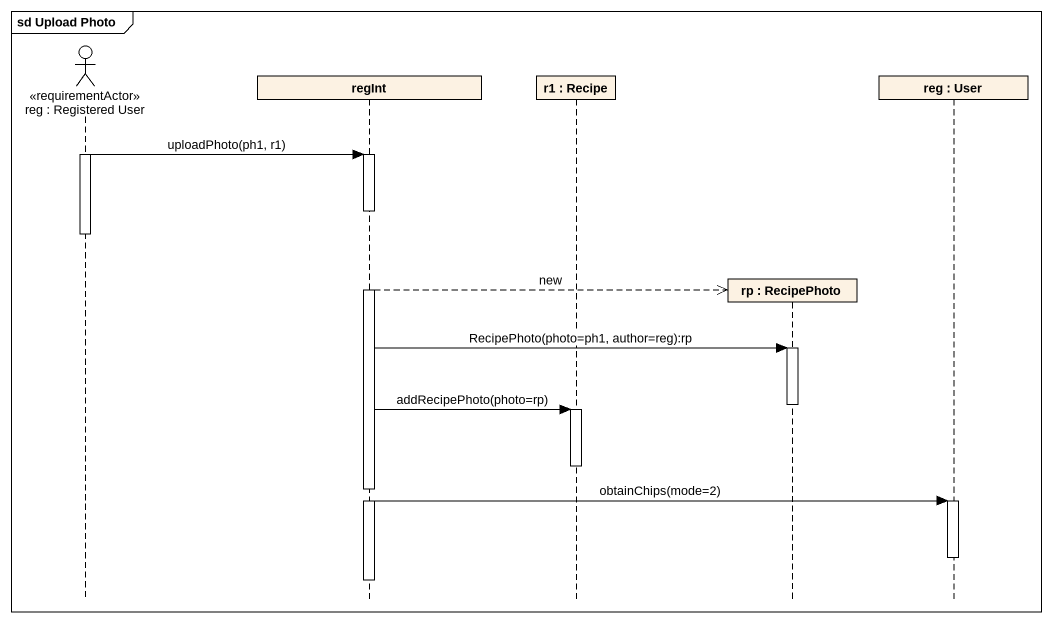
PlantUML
@startuml
mainframe sd Upload Photo
hide footbox
actor "reg : Registered User" as reg <<requirementActor>>
participant regInt
participant "r1 : Recipe" as r1
participant "rp : RecipePhoto" as rp
participant "reg : User" as reg_2

activate reg
reg -> regInt : uploadPhoto(ph1, r1)
activate regInt
deactivate reg
regInt -->> rp ** : new
regInt -> rp : RecipePhoto(photo=ph1, author=reg):rp
activate rp
deactivate rp
regInt -> r1 : addRecipePhoto(photo=rp)
activate r1
deactivate r1
regInt -> reg_2 : obtainChips(mode=2)
activate reg_2
deactivate reg_2
deactivate regInt
@enduml
